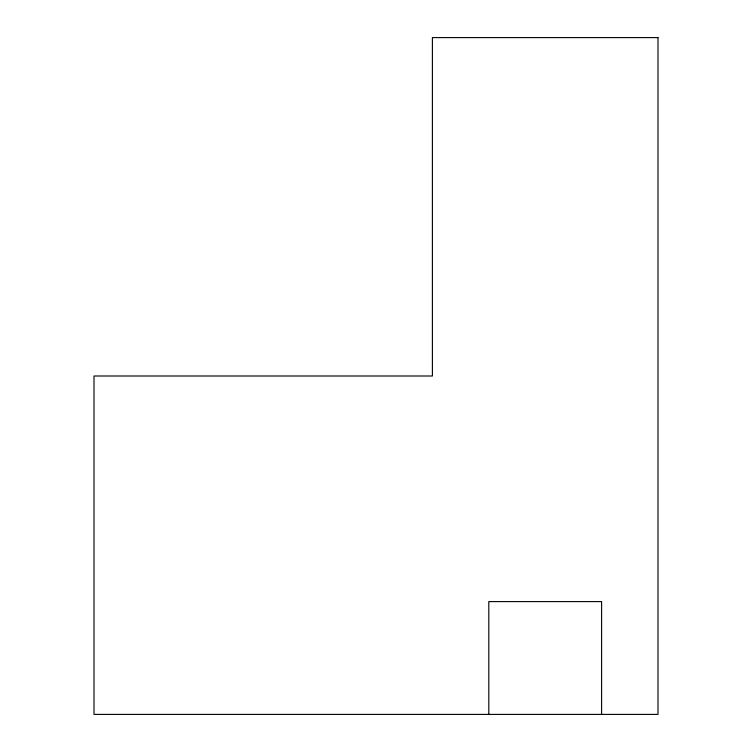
<?xml version="1.0" encoding="UTF-8"?>
<svg xmlns="http://www.w3.org/2000/svg" width="752" height="752" viewBox="0 0 752 752"><rect width="100%" height="100%" fill="white"/><g stroke="black" fill="none" stroke-linecap="round" stroke-linejoin="round"><path stroke-width="1.13" d="M601.6 714.4L601.6 601.6L488.8 601.6L488.8 714.4M658 37.6L432.4 37.6L432.4 376L94 376L94 714.4L658 714.4L658 37.6"/></g></svg>
